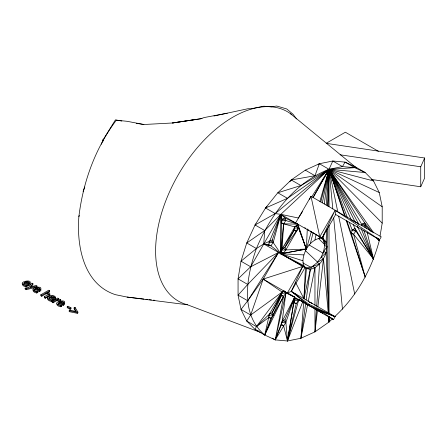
<?xml version="1.0" encoding="UTF-8"?>
<svg xmlns="http://www.w3.org/2000/svg" width="447" height="447" viewBox="0 0 447 447"><rect width="100%" height="100%" fill="white"/><g stroke="black" fill="none" stroke-linecap="round" stroke-linejoin="round"><path stroke-width="0.67" d="M295.707 282.688L303.949 298.685L305.452 267.451L280.817 253.784L281.275 223.209L280.817 214.353L329.02 169.307L332.803 161.015L345.045 162.105L355.549 166.966L365.205 172.536L373.513 180.946L379.263 192.54L382.202 206.805L382.202 223.126L380.051 236.033M327.517 228.076L327.036 246.811L328.796 313.671M328.076 206.151L329.02 169.307L319.359 163.731L305.307 170.139L291.248 179.962L277.805 192.763L265.568 207.995L255.064 224.975L246.755 242.978L241.006 261.204L238.067 278.867L238.067 295.188L241.006 309.453L246.755 321.047L255.064 329.45L264.719 335.026L275.223 339.882L287.466 340.977L300.904 338.262L314.962 331.853L329.02 322.03L332.507 318.711M328.64 313.012L326.114 252.678L327.036 246.811L326.114 242.011L326.612 229.641M327.562 205.855L329.02 169.307L342.463 166.591L354.7 167.681L365.205 172.536L329.02 169.307C294.176 182.767 270.312 215.018 256.41 248.554C246.705 275.754 239.491 313.828 264.719 335.026L283.571 296.3L285.868 293.048L285.51 291.98L283.906 290.684M307.307 228.914L306.335 249.057L280.817 253.784L270.899 245.766L268.485 244.375M266.943 206.486L265.568 207.995L275.223 213.571L280.817 214.353L284.99 217.946L285.868 220.561L283.571 223.813L282.152 248.862L280.817 253.784L303.809 265.557L306.424 268.569L310.341 269.329C318.404 267.557 323.522 260.037 326.114 252.678L323.701 251.287L324.623 245.42L326.114 242.011L323.499 239L322.293 238.301M314.962 308.849L314.962 331.853L316.47 309.693M316.705 306.234L319.583 263.993L317.169 262.601L312.548 266.328L310.341 269.329L303.949 298.685L306.424 268.569L319.583 263.993M307.586 304.725L300.904 338.262L303.658 302.457M328.232 312.984L323.499 258.712L317.169 262.601L321.086 257.316L323.701 251.287L327.036 246.811L324.623 245.42L323.499 239L323.879 234.2M326.187 205.061L329.02 169.307L354.7 167.681L345.045 162.105L342.463 166.591L332.803 161.015L319.359 163.731L318.163 164.423M303.809 265.557L302.887 260.752L280.817 253.784L283.571 223.813L281.157 222.416M282.85 291.304L294.629 297.244L287.466 340.977L283.571 325.578L281.157 324.181M314.962 331.853L317.538 309.771M317.862 307.011L323.499 258.712L321.086 257.316L326.114 252.678M272.206 338.139L275.223 339.882L281.275 324.975L282.152 321.354L285.868 293.048L281.336 293.344M102.966 141.101L103.145 139.743L115.449 119.846L121.83 121.07M300.904 338.262L305.647 303.608M306.15 299.954L310.341 269.329L307.927 267.937L305.318 267.429M302.887 260.752C303.614 251.069 309.682 240.676 319.583 238.234L319.862 236.195M324.276 203.961L329.02 169.307L373.513 180.946M294.629 297.244L284.99 319.711L285.868 322.326L287.466 340.977L294.629 297.244L282.152 321.354L275.223 339.882L285.868 322.326L294.629 297.244L294.83 299.395L293.953 303.021L296.249 303.619L298.546 300.367L299.512 300.066M261.009 332.585L187.449 304.787L127.127 297.076L115.449 294.685C83.533 284.309 76.571 246.062 78.868 216.728C83.013 182.113 95.261 148.175 116.309 120.215L127.127 121.305L143.895 124.506L172.408 122.992L201.977 118.522M334.496 316.811C356.544 296.668 371.563 269.496 379.263 240.782L379.486 239.424M314.962 239.843L316.051 234.379M322.337 202.837L329.02 169.307L379.263 192.54M308.19 301.697L314.962 267.725L312.548 266.328M22.445 283.901C22.082 285.84 24.669 286.482 26.116 286.845L27.161 286.242C27.507 284.571 21.367 284.61 24.68 282.342L28.625 284.616C36.263 277.688 13.432 282.174 26.116 285.94L27.161 285.337M56.931 303.815C56.573 305.748 59.155 306.396 60.608 306.754L61.647 306.15C61.993 304.48 55.853 304.519 59.172 302.25L63.111 304.524C70.755 297.601 47.924 302.088 60.608 305.849L61.647 305.245M102.849 141.09L103.145 139.743L101.385 144.275M258.768 331.166L255.064 329.45L256.41 326.623L269.48 314.034L272.318 312.397L282.152 292.075L250.666 315.029L241.006 309.453L247.727 300.764L278.548 252.471L247.727 284.443L238.067 278.867L250.666 266.781L278.548 252.471L263.182 279.09L282.152 292.075L281.275 295.702L264.719 335.026L269.48 314.034L282.152 292.075L283.918 291.058M285.868 293.048L275.223 339.882L283.571 296.3L281.157 294.908M302.692 301.904L287.466 340.977L296.249 303.619L293.835 302.228M102.816 141.101L103.145 139.743L102.726 141.073M295.623 222.902L310.989 196.289L381.23 236.843L379.525 239.799L335.133 210.23L335.691 214.493L322.036 238.15L280.817 214.353L273.195 242.514L270.899 245.766L268.602 245.168L269.48 241.542L280.817 214.353L298.445 218.013L302.401 211.705M282.152 219.589L281.275 223.209L294.83 226.908L297.668 225.266L297.886 224.21L284.99 217.946L282.152 219.589L280.817 214.353L264.719 230.551L246.755 242.978L256.41 248.554L263.741 243.928L272.318 239.905L280.817 214.353L280.817 253.784L303.809 254.891M281.336 250.13L306.335 249.057L297.886 224.21L294.83 226.908L293.953 230.529L284.99 247.225L282.152 248.862L280.817 253.784L306.335 249.057L311.352 231.507M349.23 222.31L352.175 230.043L351.297 233.664L365.205 277.011L353.594 234.267L351.18 232.87M361.545 225.674L361.835 224.467L329.02 169.307L300.904 185.539L277.805 192.763L287.466 198.339L329.02 169.307L382.202 206.805M23.663 284.409L24.68 283.247L24.68 282.342M58.149 304.323L59.172 303.155L59.172 302.25M310.341 243.57L313.04 232.859M320.806 201.955L329.02 169.307L382.202 223.126M287.466 340.977L298.546 300.367L298.188 299.3L299.205 299.574M319.896 201.429L329.02 169.307L373.681 232.842M78.868 216.728L79.281 215.398M289.874 181.46L291.248 179.962L314.962 175.716L319.359 163.731M264.719 335.026L270.899 318.258L273.195 315.006L283.571 296.3L281.275 295.702L272.318 312.397L273.195 315.006L268.658 315.303M83.064 191.5L84.818 186.969M371.133 179.392L420.728 186.773L420.728 166.781L424.65 158.003L326.83 143.437M420.728 186.773L424.65 177.99L424.65 158.003M302.692 266.412L287.326 293.031L291.304 291.383L302.692 266.412L263.182 279.09L247.727 300.764L238.067 295.188L247.727 284.443M309.542 199.384L310.989 196.289L319.767 236.843L335.133 210.23L322.036 238.15L313.084 232.742M313.157 197.54L329.02 169.307L364.674 222.829L372.396 232.334M313.051 197.479L329.02 169.307L358.963 224.416M280.817 214.353L250.666 266.781L241.006 261.204L256.41 248.554M294.83 226.908L282.152 248.862L293.953 230.529L296.249 231.133L298.546 227.875L297.668 225.266L306.335 249.057L298.546 227.875L295.528 226.137M294.657 228.132L298.546 227.875L285.868 249.834L283.571 253.086L281.275 252.488M268.485 316.862L270.899 318.258L268.602 317.655L256.41 326.623L246.755 321.047L250.666 315.029L263.182 279.09L333.423 319.644L335.133 316.688L309.14 304.379L308.061 304.999L291.304 291.383L304.96 267.725L263.741 243.928L264.719 230.551L255.064 224.975L255.924 223.908M311.794 196.753L329.02 169.307L355.125 221.941M33.396 289.645C32.128 291.64 35.285 292.74 36.799 293.008L37.844 292.411L37.788 291.472C36.168 291.74 32.782 289.846 35.363 288.505L39.302 290.785C46.946 283.856 24.116 288.343 36.799 292.103L37.788 291.472M47.594 298.909C47.913 300.585 49.935 301.049 51.36 301.418L52.405 300.814L52.405 299.909L51.36 300.513L49.55 299.971L47.918 298.859L47.958 298.048M48.98 298.691L49.924 297.819L49.924 296.914L53.864 299.188C59.781 295.663 47.321 293.416 47.673 298.434M298.546 227.875L284.99 247.225L285.868 249.834L282.85 248.091M346.9 220.963L351.297 233.664L353.594 234.267L355.89 231.015L353.393 224.712M364.4 227.065L365.551 225.439L364.674 222.829L361.835 224.467M256.41 326.623L282.152 292.075M32.905 283.689L30.245 287.019L36.006 285.477L37 286.058L37 286.963L26.161 289.69L25.133 289.097L25.133 288.192L28.524 287.41L31.871 283.091L32.905 283.689L32.905 284.594L31.005 286.974M290.416 181.001L292.444 179.269M35.363 288.505L35.363 289.41L34.615 289.991L34.391 290.868M49.924 296.914C47.315 298.3 50.802 300.121 52.405 299.909M24.68 283.247L28.625 285.521L30.133 284.46L30.228 283.046M35.363 289.41L39.302 291.69L40.811 290.628L40.906 289.209M48.449 294.472A2.308 1.335 0 0 0 47.226 293.953L45.991 293.813L41.744 296.266L40.783 295.713L40.783 294.808L48.706 290.232L49.662 290.785L49.662 291.69L47.371 293.014M40.783 294.808L41.744 295.361L45.991 292.908L47.226 293.048A2.308 1.335 0 0 1 48.449 293.562C49.053 295.311 45.018 295.696 44.298 296.836L44.298 297.741L45.253 298.294C46.281 296.953 50.422 296.691 49.924 294.4M49.662 290.785L46.795 292.439C52.612 292.416 49.075 296.674 45.253 297.389L44.298 296.836M49.924 297.819L53.864 300.093L55.372 299.037L55.651 297.948M59.708 301.261L57.082 300.457L53.048 302.792L52.087 302.239L52.087 301.334L57.775 298.048L58.73 298.602L57.886 299.088C58.909 298.987 61.496 299.462 60.613 300.602M326.176 143.297L345.363 132.217L378.402 151.293M52.087 301.334L53.048 301.881L57.082 299.551L59.758 300.384L60.758 299.808M59.172 303.155L63.111 305.435L64.619 304.373L64.714 302.954M67.212 306.765L68.134 306.234L71.006 307.894L71.006 308.799L70.084 309.33L67.212 307.67L67.212 306.765L70.084 308.424L71.006 307.894M69.184 310.738L70.09 310.212L76.342 311.503L74.113 307.894L75.018 307.368L77.873 312.034L77.873 312.939L77.264 313.291L69.184 311.643L69.184 310.738L77.264 312.386L77.873 312.034M352.175 230.043L355.013 228.406L373.513 259.014L367.3 232.826M294.83 299.395L296.59 298.378M282.152 321.354L284.99 319.711M291.204 291.327L335.133 316.688L321.812 311.699L320.739 312.319L314.973 308.681M255.064 224.975L275.223 213.571L329.02 169.307L351.359 220.092M265.568 207.995L287.466 198.339M213.951 116.002L247.901 108.738L251.22 108.755L263.836 106.202L271.407 106.878L276.71 106.023L286.767 108.962L292.981 114.192L296.584 118.93M25.133 288.192L26.161 288.784L37 286.058M227.272 113.225L204.123 117.555L200.614 118.813L172.408 122.992L195.903 119.466M26.189 282.538L28.217 282.649L29.239 283.711M36.872 288.706L38.895 288.818L39.917 289.879M51.433 297.115L53.076 297.104L54.378 297.853M60.68 302.451L62.323 302.44L63.725 303.407M281.336 220.852L285.868 220.561L297.886 224.21L283.571 223.813M268.658 242.81L273.195 242.514L280.817 253.784M294.657 300.624L298.546 300.367L295.528 298.624M281.336 322.622L285.868 322.326L282.85 320.583M361.461 225.042L365.551 225.439L371.032 231.58M351.806 230.618L355.89 231.015L373.513 259.014L363.925 230.669M37.285 292.327L37.844 292.411M51.846 300.73L52.405 300.814M61.094 306.066L61.647 306.15M145.945 299.294L147.991 299.529M149.359 299.686L151.41 299.915M153.461 300.149L154.824 300.306M127.127 297.076L143.895 299.065M340.139 154.785L420.728 166.781M136.307 123.327L143.895 124.506M319.583 238.234L323.499 239M268.602 245.168L263.741 243.928L270.899 245.766M281.275 324.975L283.571 325.578M309.279 302.284L310.989 302.748L312.084 303.569M309.313 302.116L310.989 302.748M283.594 291.243L292.176 295.478M291.304 291.383L309.14 304.379L309.654 305.921L335.133 316.688M309.654 305.921L321.812 311.699L333.423 319.644L330.691 317.582M351.895 220.354L357.086 222.902L358.729 224.137M293.388 296.115L294.601 296.747M298.188 299.3L305.457 303.116M302.619 262.819L310.581 267.122M305.307 170.139L314.962 175.716M291.248 179.962L300.904 185.539M362.534 223.696L365.551 225.439L366.344 228.797M335.406 214.331L379.525 239.799L377.883 238.564M352.873 229.272L355.89 231.015M326.114 242.011L323.701 240.615L321.957 238.609M282.85 218.818L285.868 220.561M293.835 229.736L296.249 231.133M270.178 240.771L273.195 242.514L272.318 239.905M281.157 251.695L283.571 253.086M270.178 313.263L273.195 315.006M27.161 286.242L27.105 285.303M308.855 244.805L323.226 253.281M304.731 227.696L305.927 228.417M307.715 229.495L308.905 230.222M310.101 230.943L311.889 232.021M298.764 299.216L299.926 299.943M301.088 300.663L308.061 304.999M312.665 307.223L313.816 307.949M290.287 113.538L356.522 167.955M305.407 250.65L317.571 262.121M55.143 297.3L55.467 297.618M318.655 238.637L324.6 244.537M376.977 238.229L379.263 240.782L377.268 237.949M377.117 238.145L379.263 240.782M353.594 234.267L373.513 259.014L361.221 228.735M294.813 293.411L295.517 294.484M76.024 311.894L74.113 308.799L74.113 307.894M357.209 226.143L373.513 259.014M347.297 217.253L329.02 169.307L329.02 206.698M345.196 216.035L329.02 169.307L332.819 208.894M344.603 215.694L329.02 169.307L337.759 211.744M346.246 220.589L365.205 277.011M321.812 311.699L322.332 313.241M338.681 216.219L354.7 293.997M323.678 239.927L324.623 245.42M333.691 217.912L342.463 309.223M328.534 316.465L329.02 322.03L329.02 316.459M323.701 251.287L323.784 252.661M328.785 316.482L329.02 322.03L328.875 316.459M329.02 225.26L329.02 313.677M314.962 267.725L314.962 305.362M77.264 312.386L77.264 313.291M75.018 307.368L75.018 308.274M70.084 308.424L70.084 309.33M63.111 304.524L63.111 305.435M61.591 305.212L61.591 306.122M60.608 305.849L60.608 306.754M57.082 299.551L57.082 300.457M53.864 299.188L53.864 300.093M53.048 301.881L53.048 302.792M52.349 299.876L52.349 300.781M51.36 300.513L51.36 301.418M45.991 292.908L45.991 293.813M45.253 297.389L45.253 298.294M41.744 295.361L41.744 296.266M39.302 290.785L39.302 291.69M36.799 292.103L36.799 293.008M28.625 284.616L28.625 285.521M26.161 288.784L26.161 289.69M26.116 285.94L26.116 286.845M187.455 304.787A109.269 63.088 -60 0 1 176.263 178.336A109.269 63.088 -60 0 1 291.874 114.723M29.239 282.806L28.424 283.655L25.418 281.917C26.557 281.336 28.865 281.297 29.239 282.806M39.917 288.974L39.107 289.818L36.095 288.086C37.241 287.505 39.548 287.466 39.917 288.974M54.478 297.384L53.668 298.227L50.656 296.49C51.802 295.914 54.109 295.869 54.478 297.384M63.725 302.72L62.91 303.563L59.904 301.826C61.043 301.25 63.357 301.211 63.725 302.72"/></g></svg>
